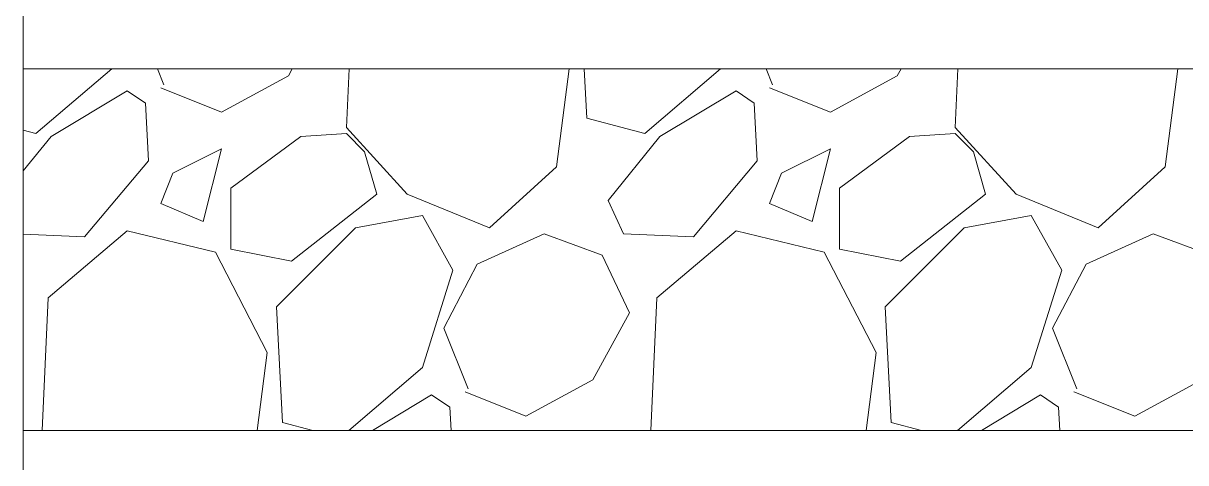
# Model space of a CAD drawing. Header units: millimetres. Extents: x 4229 to 8429, y -1187 to 1783.
# Drawn here: x 6090.8 to 6172.6, y -367.4 to -336.4 of the extents above; entities that cross this region are included whole.
import ezdxf

# ---------------------------------------------------------------- set-up
doc = ezdxf.new("R2010")
doc.units = ezdxf.units.MM

msp = doc.modelspace()

# ---------------------------------------------------------------- linework, layer by layer
at = {"lineweight": 5}
for p, q in [((6090.787, -317.222), (6090.787, -404.851)), ((6090.787, -365.132), (6090.787, -339.664)), ((6090.787, -339.664), (6193.588, -339.664)), ((6196.597, -365.132), (6090.787, -365.132))]:
    msp.add_line(p, q, dxfattribs=at)
at = {"linetype": 'Continuous', "lineweight": 5}
for p, q in [((6097.024, -339.664), (6091.678, -344.217)), ((6100.676, -340.789), (6100.226, -339.664)), ((6104.747, -342.718), (6109.46, -340.147)), ((6109.46, -340.147), (6109.723, -339.664)), ((6113.718, -339.664), (6113.53, -343.789)), ((6128.313, -346.574), (6129.199, -339.664)), ((6130.455, -343.146), (6130.272, -339.664)), ((6139.871, -339.664), (6134.526, -344.217)), ((6143.524, -340.789), (6143.073, -339.664)), ((6147.594, -342.718), (6152.307, -340.147)), ((6152.307, -340.147), (6152.571, -339.664)), ((6156.565, -339.664), (6156.378, -343.789)), ((6171.16, -346.574), (6172.046, -339.664)), ((6100.462, -341.004), (6104.747, -342.718)), ((6143.309, -341.004), (6147.594, -342.718)), ((6098.105, -341.218), (6092.75, -344.431)), ((6099.391, -342.075), (6098.105, -341.218)), ((6140.953, -341.218), (6135.597, -344.431)), ((6142.238, -342.075), (6140.953, -341.218)), ((6099.391, -342.075), (6099.605, -346.145)), ((6142.238, -342.075), (6142.452, -346.145)), ((6134.526, -344.217), (6130.455, -343.146)), ((6091.678, -344.217), (6090.787, -343.983)), ((6092.749, -344.431), (6090.787, -346.856)), ((6110.317, -344.431), (6105.389, -348.073)), ((6113.53, -344.217), (6110.317, -344.431)), ((6113.53, -343.789), (6117.815, -348.502)), ((6114.816, -345.503), (6113.53, -344.217)), ((6135.597, -344.431), (6131.955, -348.93)), ((6153.164, -344.431), (6148.237, -348.073)), ((6156.378, -344.217), (6153.164, -344.431)), ((6156.378, -343.789), (6160.663, -348.502)), ((6157.663, -345.503), (6156.378, -344.217)), ((6104.747, -345.288), (6101.319, -347.002)), ((6103.461, -350.43), (6104.747, -345.288)), ((6115.673, -348.502), (6114.816, -345.503)), ((6147.594, -345.288), (6144.166, -347.002)), ((6146.309, -350.43), (6147.594, -345.288)), ((6158.52, -348.502), (6157.663, -345.503)), ((6099.605, -346.145), (6095.106, -351.501)), ((6123.6, -350.859), (6128.313, -346.574)), ((6142.452, -346.145), (6137.953, -351.501)), ((6166.447, -350.859), (6171.16, -346.574)), ((6101.319, -347.002), (6100.462, -349.145)), ((6144.166, -347.002), (6143.309, -349.145)), ((6105.389, -348.073), (6105.389, -352.358)), ((6109.674, -353.215), (6115.673, -348.502)), ((6117.815, -348.502), (6123.6, -350.859)), ((6148.237, -348.073), (6148.237, -352.358)), ((6152.522, -353.215), (6158.52, -348.502)), ((6160.663, -348.502), (6166.447, -350.859)), ((6100.462, -349.145), (6103.461, -350.43)), ((6133.026, -351.287), (6131.955, -348.93)), ((6143.309, -349.145), (6146.309, -350.43)), ((6114.173, -350.859), (6118.886, -350.002)), ((6118.886, -350.002), (6121.029, -353.858)), ((6157.021, -350.859), (6161.734, -350.002)), ((6161.734, -350.002), (6163.876, -353.858)), ((6108.603, -356.429), (6114.173, -350.859)), ((6151.45, -356.429), (6157.021, -350.859)), ((6095.106, -351.501), (6090.787, -351.313)), ((6098.105, -351.073), (6092.535, -355.786)), ((6104.318, -352.572), (6098.105, -351.073)), ((6122.743, -353.429), (6127.456, -351.287)), ((6127.456, -351.287), (6131.526, -352.787)), ((6137.953, -351.501), (6133.026, -351.287)), ((6140.953, -351.073), (6135.383, -355.786)), ((6147.166, -352.572), (6140.953, -351.073)), ((6165.59, -353.429), (6170.303, -351.287)), ((6170.303, -351.287), (6174.374, -352.787)), ((6107.96, -359.642), (6104.318, -352.572)), ((6105.389, -352.358), (6109.674, -353.215)), ((6150.808, -359.642), (6147.166, -352.572)), ((6148.237, -352.358), (6152.522, -353.215)), ((6120.386, -357.928), (6122.743, -353.429)), ((6133.454, -356.857), (6131.526, -352.787)), ((6163.233, -357.928), (6165.59, -353.429)), ((6121.029, -353.858), (6118.886, -360.713)), ((6163.876, -353.858), (6161.734, -360.713)), ((6092.535, -355.786), (6092.11, -365.132)), ((6135.383, -355.786), (6134.958, -365.132)), ((6109.031, -364.57), (6108.603, -356.429)), ((6151.879, -364.57), (6151.45, -356.429)), ((6130.884, -361.57), (6133.454, -356.857)), ((6122.1, -362.213), (6120.386, -357.928)), ((6164.947, -362.213), (6163.233, -357.928)), ((6107.256, -365.132), (6107.96, -359.642)), ((6150.104, -365.132), (6150.808, -359.642)), ((6118.886, -360.713), (6113.699, -365.132)), ((6161.734, -360.713), (6156.547, -365.132)), ((6126.17, -364.141), (6130.884, -361.57)), ((6169.018, -364.141), (6173.731, -361.57)), ((6121.886, -362.427), (6126.17, -364.141)), ((6164.733, -362.427), (6169.018, -364.141)), ((6119.529, -362.642), (6115.378, -365.132)), ((6120.815, -363.499), (6119.529, -362.642)), ((6162.376, -362.642), (6158.226, -365.132)), ((6163.662, -363.499), (6162.376, -362.642)), ((6120.815, -363.499), (6120.9, -365.132)), ((6163.662, -363.499), (6163.748, -365.132)), ((6111.169, -365.132), (6109.032, -364.57)), ((6154.016, -365.132), (6151.879, -364.57))]:
    msp.add_line(p, q, dxfattribs=at)

doc.saveas('drawing.dxf')
